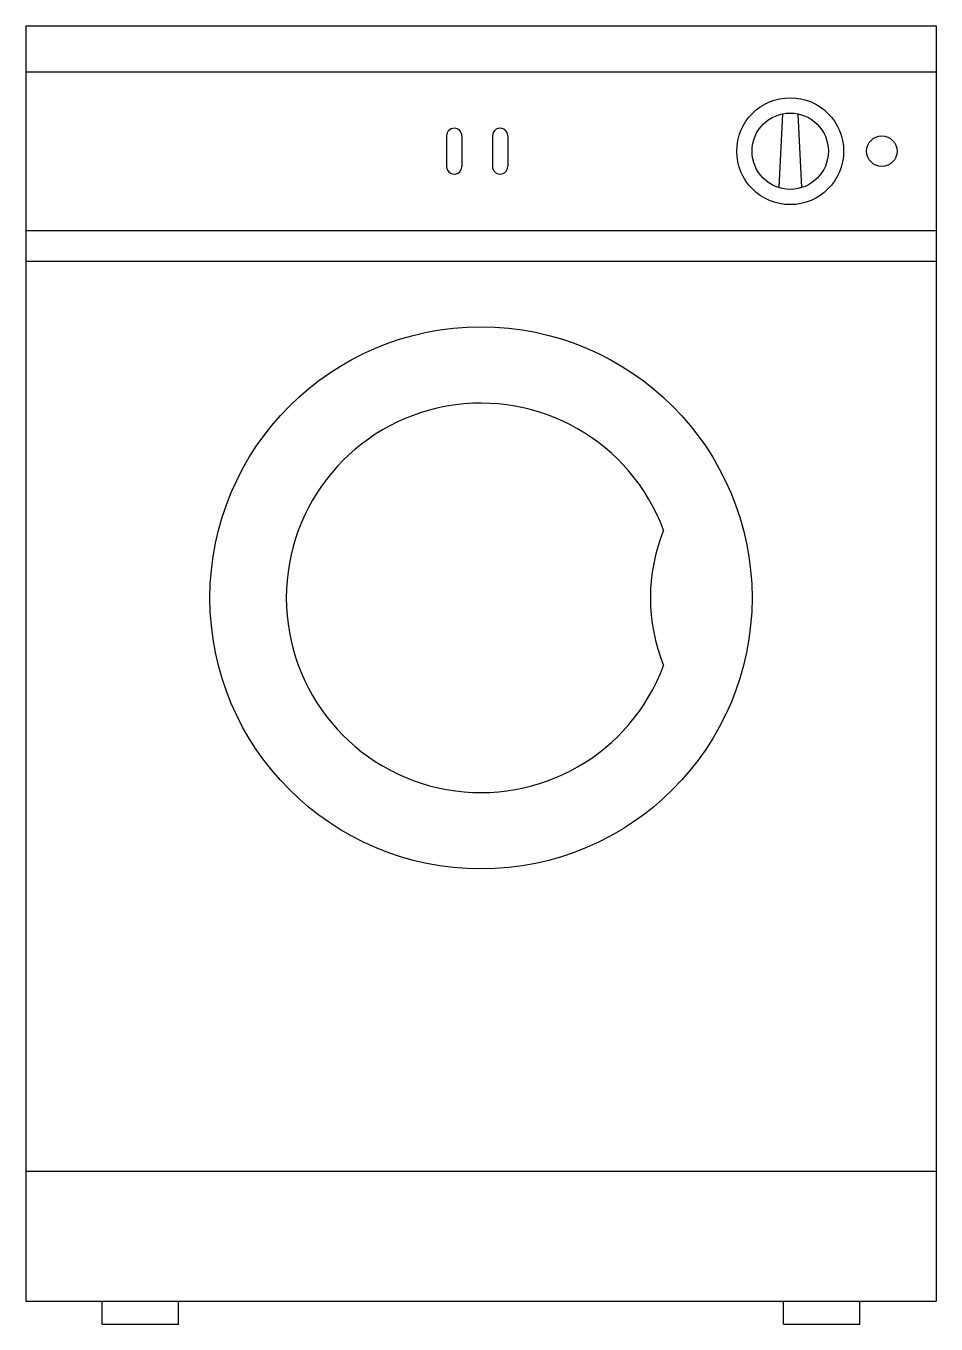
# Model space of a CAD drawing. Extents: x 59426 to 60022, y 17974 to 18824.
import ezdxf

# ---------------------------------------------------------------- set-up
doc = ezdxf.new("R2010")
doc.units = 0
doc.header["$LTSCALE"] = 500
doc.header["$MEASUREMENT"] = 0
doc.layers.add('BOSCH1', color=3, linetype='CONTINUOUS')
doc.layers.add('BOSCH2', color=1, linetype='CONTINUOUS')

msp = doc.modelspace()

# ---------------------------------------------------------------- linework, layer by layer
at = {"layer": 'BOSCH1'}
for p, q in [((59425.62, 18824.19), (60021.62, 18824.19)), ((59425.62, 18824.19), (59425.62, 17989.19)), ((60021.62, 18824.19), (60021.62, 17989.19)), ((59425.62, 18794.19), (60021.62, 18794.19)), ((59701.12, 18752.19), (59701.12, 18732.19)), ((59711.12, 18752.19), (59711.12, 18732.19)), ((59731.12, 18752.19), (59731.12, 18732.19)), ((59741.12, 18752.19), (59741.12, 18732.19)), ((59425.62, 18690.19), (60021.62, 18690.19)), ((59425.62, 18074.19), (60021.62, 18074.19)), ((59425.62, 17989.19), (60021.62, 17989.19)), ((59475.62, 17974.19), (59475.62, 17989.19)), ((59525.62, 17974.19), (59525.62, 17989.19)), ((59921.62, 17974.19), (59921.62, 17989.19)), ((59971.62, 17974.19), (59971.62, 17989.19)), ((59475.62, 17974.19), (59525.62, 17974.19)), ((59921.62, 17974.19), (59971.62, 17974.19))]:
    msp.add_line(p, q, dxfattribs=at)
for centre, radius in [((59926.12, 18742.19), 35), ((59986.12, 18742.19), 10), ((59723.62, 18449.69), 177.5)]:
    msp.add_circle(centre, radius, dxfattribs=at)
for centre, radius, start, end in [((59706.12, 18752.19), 5, 0, 180), ((59736.12, 18752.19), 5, 359.99843, 180), ((59706.12, 18732.19), 5, 179.9981, 0.0019), ((59736.12, 18732.19), 5, 180, 0), ((59723.62, 18449.69), 127.5, 20.31167, 339.68833), ((59952.03, 18449.69), 117.49, 157.87011, 202.12989)]:
    msp.add_arc(centre, radius, start, end, dxfattribs=at)
at = {"layer": 'BOSCH2'}
for p, q in [((59921.1, 18766.68), (59918.62, 18718.34)), ((59931.12, 18766.68), (59933.62, 18718.34)), ((59425.62, 18670.19), (60021.62, 18670.19))]:
    msp.add_line(p, q, dxfattribs=at)
msp.add_circle((59926.12, 18742.19), 25, dxfattribs=at)

doc.saveas('drawing.dxf')
